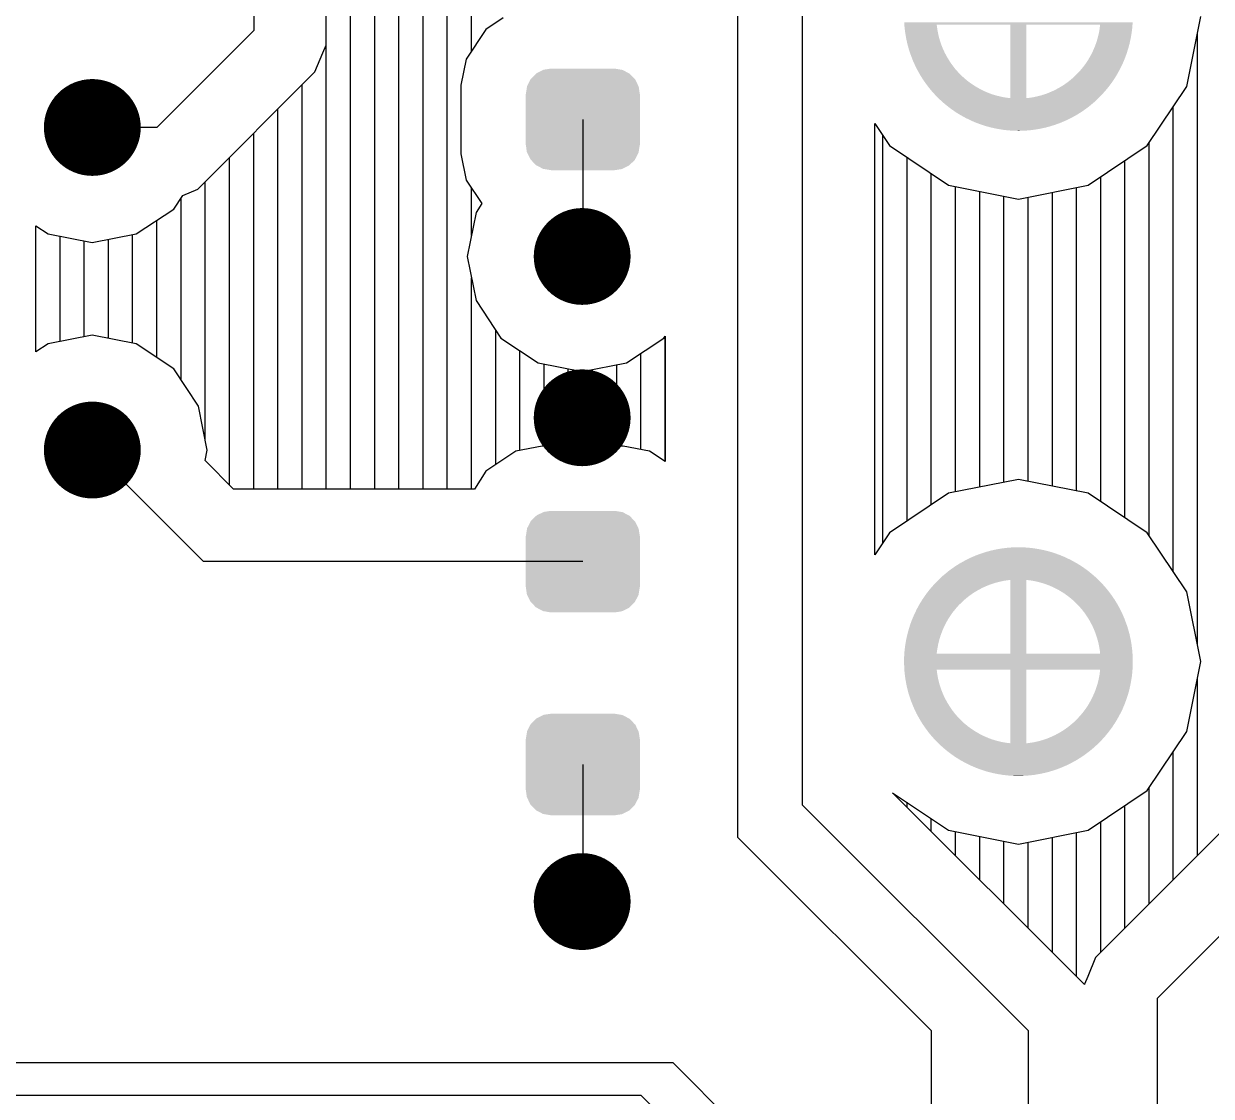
# Model space of a CAD drawing. Extents: x 295 to 953, y 10 to 290.
# Drawn here: x 837.3 to 852.72, y 182.15 to 196.09 of the extents above; entities that cross this region are included whole.
import ezdxf

# ---------------------------------------------------------------- set-up
doc = ezdxf.new("R2010")
doc.units = 0
doc.header["$LTSCALE"] = 5
doc.header["$MEASUREMENT"] = 0
doc.layers.get('0').update_dxf_attribs({"linetype": 'CONTINUOUS', "lineweight": 25})
doc.layers.add('DV-INT-A3_BOT', color=7, linetype='CONTINUOUS')

msp = doc.modelspace()

# ---------------------------------------------------------------- linework, layer by layer
at = {"const_width": 0.629}
for points in [[(838.503, 194.741, -1), (837.874, 194.741, -1)], [(844.865, 193.065, -1), (844.236, 193.065, -1)], [(844.865, 190.969, -1), (844.236, 190.969, -1)], [(838.503, 190.55, -1), (837.874, 190.55, -1)], [(844.865, 184.683, -1), (844.236, 184.683, -1)]]:
    msp.add_lwpolyline(points, format="xyb", close=True, dxfattribs=at)
for points in [[(851.698, 196.078), (851.7, 196.108), (848.735, 196.078), (848.733, 196.108)], [(849.159, 196.048), (849.155, 196.078), (848.737, 196.048), (848.735, 196.078)], [(849.16, 196.038), (849.159, 196.048), (848.738, 196.038), (848.737, 196.048)], [(849.168, 195.989), (849.16, 196.038), (848.744, 195.989), (848.738, 196.038)], [(850.321, 195.122), (850.321, 196.078), (850.112, 195.122), (850.112, 196.078)], [(851.693, 196.019), (851.696, 196.047), (851.271, 196.019), (851.274, 196.047)], [(851.696, 196.047), (851.698, 196.078), (851.274, 196.047), (851.278, 196.078)], [(849.172, 195.967), (849.168, 195.989), (848.747, 195.967), (848.744, 195.989)], [(849.18, 195.931), (849.172, 195.967), (848.753, 195.931), (848.747, 195.967)], [(849.189, 195.898), (849.18, 195.931), (848.759, 195.898), (848.753, 195.931)], [(849.196, 195.873), (849.189, 195.898), (848.764, 195.873), (848.759, 195.898)], [(849.211, 195.829), (849.196, 195.873), (848.774, 195.829), (848.764, 195.873)], [(851.663, 195.845), (851.675, 195.902), (851.228, 195.845), (851.246, 195.902)], [(851.675, 195.902), (851.676, 195.907), (851.246, 195.902), (851.247, 195.907)], [(851.676, 195.907), (851.685, 195.96), (851.247, 195.907), (851.26, 195.96)], [(851.685, 195.96), (851.688, 195.977), (851.26, 195.96), (851.263, 195.977)], [(851.688, 195.977), (851.693, 196.019), (851.263, 195.977), (851.271, 196.019)], [(849.215, 195.816), (849.211, 195.829), (848.777, 195.816), (848.774, 195.829)], [(849.237, 195.761), (849.215, 195.816), (848.792, 195.761), (848.777, 195.816)], [(849.262, 195.706), (849.237, 195.761), (848.81, 195.706), (848.792, 195.761)], [(851.622, 195.702), (851.632, 195.734), (851.168, 195.702), (851.184, 195.734)], [(851.632, 195.734), (851.644, 195.77), (851.184, 195.734), (851.199, 195.77)], [(851.644, 195.77), (851.649, 195.789), (851.199, 195.77), (851.208, 195.789)], [(851.649, 195.789), (851.662, 195.838), (851.208, 195.789), (851.226, 195.838)], [(851.662, 195.838), (851.663, 195.845), (851.226, 195.838), (851.228, 195.845)], [(849.269, 195.694), (849.262, 195.706), (848.814, 195.694), (848.81, 195.706)], [(849.291, 195.654), (849.269, 195.694), (848.829, 195.654), (848.814, 195.694)], [(849.307, 195.628), (849.291, 195.654), (848.839, 195.628), (848.829, 195.654)], [(849.322, 195.603), (849.307, 195.628), (848.849, 195.603), (848.839, 195.628)], [(849.349, 195.563), (849.322, 195.603), (848.867, 195.563), (848.849, 195.603)], [(849.356, 195.553), (849.349, 195.563), (848.871, 195.553), (848.867, 195.563)], [(851.551, 195.53), (851.571, 195.571), (851.06, 195.53), (851.09, 195.571)], [(851.571, 195.571), (851.573, 195.578), (851.09, 195.571), (851.095, 195.578)], [(851.573, 195.578), (851.595, 195.628), (851.095, 195.578), (851.128, 195.628)], [(851.595, 195.628), (851.598, 195.636), (851.128, 195.628), (851.132, 195.636)], [(851.598, 195.636), (851.614, 195.68), (851.132, 195.636), (851.157, 195.68)], [(851.614, 195.68), (851.622, 195.702), (851.157, 195.68), (851.168, 195.702)], [(845.231, 195.373), (845.167, 195.44), (843.884, 195.373), (843.952, 195.44)], [(845.167, 195.44), (845.155, 195.446), (843.952, 195.44), (843.959, 195.446)], [(845.155, 195.446), (845.075, 195.489), (843.959, 195.446), (844.046, 195.489)], [(845.075, 195.489), (845.055, 195.492), (844.046, 195.489), (844.053, 195.492)], [(845.055, 195.492), (844.972, 195.506), (844.053, 195.492), (844.146, 195.506)], [(849.392, 195.506), (849.356, 195.553), (848.894, 195.506), (848.871, 195.553)], [(849.398, 195.499), (849.392, 195.506), (848.898, 195.499), (848.894, 195.506)], [(849.432, 195.461), (849.398, 195.499), (848.919, 195.461), (848.898, 195.499)], [(849.454, 195.438), (849.432, 195.461), (848.932, 195.438), (848.919, 195.461)], [(849.473, 195.418), (849.454, 195.438), (848.943, 195.418), (848.932, 195.438)], [(849.517, 195.378), (849.473, 195.418), (848.968, 195.378), (848.943, 195.418)], [(851.478, 195.398), (851.503, 195.44), (850.939, 195.398), (850.981, 195.44)], [(851.503, 195.44), (851.506, 195.446), (850.981, 195.44), (850.987, 195.446)], [(851.506, 195.446), (851.527, 195.484), (850.987, 195.446), (851.022, 195.484)], [(851.527, 195.484), (851.54, 195.508), (851.022, 195.484), (851.042, 195.508)], [(851.54, 195.508), (851.551, 195.53), (851.042, 195.508), (851.06, 195.53)], [(845.299, 195.177), (845.285, 195.27), (843.819, 195.177), (843.834, 195.27)], [(845.285, 195.27), (845.28, 195.281), (843.834, 195.27), (843.836, 195.281)], [(845.28, 195.281), (845.24, 195.365), (843.836, 195.281), (843.879, 195.365)], [(845.24, 195.365), (845.231, 195.373), (843.879, 195.365), (843.884, 195.373)], [(849.518, 195.377), (849.517, 195.378), (848.968, 195.377), (848.968, 195.378)], [(849.563, 195.34), (849.518, 195.377), (848.994, 195.34), (848.968, 195.377)], [(849.592, 195.319), (849.563, 195.34), (849.008, 195.319), (848.994, 195.34)], [(849.612, 195.305), (849.592, 195.319), (849.019, 195.305), (849.008, 195.319)], [(849.662, 195.272), (849.612, 195.305), (849.043, 195.272), (849.019, 195.305)], [(849.679, 195.263), (849.662, 195.272), (849.05, 195.263), (849.043, 195.272)], [(849.714, 195.242), (849.679, 195.263), (849.067, 195.242), (849.05, 195.263)], [(851.355, 195.229), (851.378, 195.257), (850.693, 195.229), (850.746, 195.257)], [(851.378, 195.257), (851.389, 195.27), (850.746, 195.257), (850.767, 195.27)], [(851.389, 195.27), (851.402, 195.288), (850.767, 195.27), (850.797, 195.288)], [(851.402, 195.288), (851.427, 195.322), (850.797, 195.288), (850.846, 195.322)], [(851.427, 195.322), (851.431, 195.326), (850.846, 195.322), (850.852, 195.326)], [(851.431, 195.326), (851.452, 195.359), (850.852, 195.326), (850.893, 195.359)], [(851.452, 195.359), (851.47, 195.385), (850.893, 195.359), (850.924, 195.385)], [(851.47, 195.385), (851.478, 195.398), (850.924, 195.385), (850.939, 195.398)], [(845.301, 194.515), (845.301, 195.177), (843.817, 194.515), (843.817, 195.177)], [(849.767, 195.216), (849.714, 195.242), (849.089, 195.216), (849.067, 195.242)], [(849.785, 195.208), (849.767, 195.216), (849.095, 195.208), (849.089, 195.216)], [(849.822, 195.192), (849.785, 195.208), (849.11, 195.192), (849.095, 195.208)], [(849.878, 195.171), (849.822, 195.192), (849.129, 195.171), (849.11, 195.192)], [(849.929, 195.156), (849.878, 195.171), (849.143, 195.156), (849.129, 195.171)], [(849.936, 195.154), (849.929, 195.156), (849.145, 195.154), (849.143, 195.156)], [(849.994, 195.14), (849.936, 195.154), (849.159, 195.14), (849.145, 195.154)], [(850.053, 195.129), (849.994, 195.14), (849.17, 195.129), (849.159, 195.14)], [(850.112, 195.122), (850.053, 195.129), (849.178, 195.122), (849.17, 195.129)], [(851.247, 195.113), (851.256, 195.122), (849.187, 195.113), (849.178, 195.122)], [(851.24, 195.106), (851.247, 195.113), (849.193, 195.106), (849.187, 195.113)], [(851.195, 195.065), (851.24, 195.106), (849.239, 195.065), (849.193, 195.106)], [(851.256, 195.122), (851.259, 195.125), (850.321, 195.122), (850.351, 195.125)], [(851.259, 195.125), (851.268, 195.134), (850.351, 195.125), (850.411, 195.134)], [(851.268, 195.134), (851.281, 195.147), (850.411, 195.134), (850.469, 195.147)], [(851.281, 195.147), (851.296, 195.162), (850.469, 195.147), (850.527, 195.162)], [(851.297, 195.163), (851.313, 195.181), (850.527, 195.163), (850.583, 195.181)], [(851.296, 195.162), (851.297, 195.163), (850.527, 195.162), (850.527, 195.163)], [(851.313, 195.181), (851.333, 195.204), (850.583, 195.181), (850.639, 195.204)], [(851.333, 195.204), (851.344, 195.215), (850.639, 195.204), (850.664, 195.215)], [(851.344, 195.215), (851.355, 195.229), (850.664, 195.215), (850.693, 195.229)], [(851.188, 195.059), (851.195, 195.065), (849.245, 195.059), (849.239, 195.065)], [(851.141, 195.02), (851.188, 195.059), (849.293, 195.02), (849.245, 195.059)], [(851.133, 195.014), (851.141, 195.02), (849.3, 195.014), (849.293, 195.02)], [(851.084, 194.977), (851.133, 195.014), (849.349, 194.977), (849.3, 195.014)], [(851.077, 194.972), (851.084, 194.977), (849.356, 194.972), (849.349, 194.977)], [(851.026, 194.937), (851.077, 194.972), (849.407, 194.937), (849.356, 194.972)], [(851.018, 194.932), (851.026, 194.937), (849.415, 194.932), (849.407, 194.937)], [(850.966, 194.9), (851.018, 194.932), (849.468, 194.9), (849.415, 194.932)], [(850.958, 194.896), (850.966, 194.9), (849.475, 194.896), (849.468, 194.9)], [(850.904, 194.866), (850.958, 194.896), (849.529, 194.866), (849.475, 194.896)], [(850.896, 194.862), (850.904, 194.866), (849.537, 194.862), (849.529, 194.866)], [(850.841, 194.835), (850.896, 194.862), (849.593, 194.835), (849.537, 194.862)], [(850.832, 194.831), (850.841, 194.835), (849.601, 194.831), (849.593, 194.835)], [(850.776, 194.807), (850.832, 194.831), (849.657, 194.807), (849.601, 194.831)], [(850.767, 194.803), (850.776, 194.807), (849.665, 194.803), (849.657, 194.807)], [(850.71, 194.782), (850.767, 194.803), (849.723, 194.782), (849.665, 194.803)], [(850.701, 194.779), (850.71, 194.782), (849.732, 194.779), (849.723, 194.782)], [(850.643, 194.76), (850.701, 194.779), (849.791, 194.76), (849.732, 194.779)], [(850.634, 194.757), (850.643, 194.76), (849.799, 194.757), (849.791, 194.76)], [(850.575, 194.741), (850.634, 194.757), (849.859, 194.741), (849.799, 194.757)], [(850.565, 194.739), (850.575, 194.741), (849.867, 194.739), (849.859, 194.741)], [(850.506, 194.726), (850.565, 194.739), (849.928, 194.726), (849.867, 194.739)], [(850.496, 194.724), (850.506, 194.726), (849.936, 194.724), (849.928, 194.726)], [(850.437, 194.714), (850.496, 194.724), (849.998, 194.714), (849.936, 194.724)], [(850.426, 194.712), (850.437, 194.714), (850.006, 194.712), (849.998, 194.714)], [(850.367, 194.705), (850.426, 194.712), (850.068, 194.705), (850.006, 194.712)], [(850.355, 194.704), (850.367, 194.705), (850.076, 194.704), (850.068, 194.705)], [(850.296, 194.699), (850.355, 194.704), (850.14, 194.699), (850.076, 194.704)], [(850.281, 194.699), (850.296, 194.699), (850.146, 194.699), (850.14, 194.699)], [(850.226, 194.697), (850.281, 194.699), (850.215, 194.697), (850.146, 194.699)], [(850.217, 194.697), (850.226, 194.697), (850.217, 194.697), (850.215, 194.697)], [(845.284, 194.422), (845.299, 194.515), (843.832, 194.422), (843.819, 194.515)], [(845.282, 194.412), (845.284, 194.422), (843.837, 194.412), (843.832, 194.422)], [(845.238, 194.328), (845.282, 194.412), (843.878, 194.328), (843.837, 194.412)], [(845.234, 194.319), (845.238, 194.328), (843.886, 194.319), (843.878, 194.328)], [(845.165, 194.252), (845.234, 194.319), (843.95, 194.252), (843.886, 194.319)], [(845.159, 194.246), (845.165, 194.252), (843.962, 194.246), (843.95, 194.252)], [(845.071, 194.203), (845.159, 194.246), (844.043, 194.203), (843.962, 194.246)], [(845.064, 194.2), (845.071, 194.203), (844.063, 194.2), (844.043, 194.203)], [(844.972, 194.186), (845.064, 194.2), (844.146, 194.186), (844.063, 194.2)], [(845.155, 189.701), (845.075, 189.743), (843.959, 189.701), (844.046, 189.743)], [(845.075, 189.743), (845.055, 189.746), (844.046, 189.743), (844.053, 189.746)], [(845.055, 189.746), (844.972, 189.76), (844.053, 189.746), (844.146, 189.76)], [(845.28, 189.535), (845.24, 189.619), (843.836, 189.535), (843.879, 189.619)], [(845.24, 189.619), (845.231, 189.628), (843.879, 189.619), (843.884, 189.628)], [(845.231, 189.628), (845.167, 189.694), (843.884, 189.628), (843.952, 189.694)], [(845.167, 189.694), (845.155, 189.701), (843.952, 189.694), (843.959, 189.701)], [(845.301, 188.769), (845.301, 189.431), (843.817, 188.769), (843.817, 189.431)], [(845.299, 189.431), (845.285, 189.524), (843.819, 189.431), (843.834, 189.524)], [(845.285, 189.524), (845.28, 189.535), (843.834, 189.524), (843.836, 189.535)], [(850.634, 189.227), (850.574, 189.243), (849.8, 189.227), (849.858, 189.243)], [(850.574, 189.243), (850.566, 189.245), (849.858, 189.243), (849.868, 189.245)], [(850.566, 189.245), (850.505, 189.258), (849.868, 189.245), (849.927, 189.258)], [(850.505, 189.258), (850.497, 189.26), (849.927, 189.258), (849.937, 189.26)], [(850.497, 189.26), (850.436, 189.27), (849.937, 189.26), (849.996, 189.27)], [(850.436, 189.27), (850.428, 189.272), (849.996, 189.27), (850.007, 189.272)], [(850.428, 189.272), (850.365, 189.279), (850.007, 189.272), (850.067, 189.279)], [(850.365, 189.279), (850.358, 189.28), (850.067, 189.279), (850.078, 189.28)], [(850.358, 189.28), (850.294, 189.285), (850.078, 189.28), (850.137, 189.285)], [(850.294, 189.285), (850.287, 189.285), (850.137, 189.285), (850.153, 189.285)], [(850.287, 189.285), (850.218, 189.287), (850.153, 189.285), (850.207, 189.287)], [(850.218, 189.287), (850.217, 189.287), (850.207, 189.287), (850.217, 189.287)], [(850.966, 189.084), (850.958, 189.088), (849.467, 189.084), (849.476, 189.088)], [(850.958, 189.088), (850.904, 189.118), (849.476, 189.088), (849.529, 189.118)], [(850.904, 189.118), (850.896, 189.122), (849.529, 189.118), (849.538, 189.122)], [(850.896, 189.122), (850.841, 189.149), (849.538, 189.122), (849.592, 189.149)], [(850.841, 189.149), (850.833, 189.153), (849.592, 189.149), (849.601, 189.153)], [(850.833, 189.153), (850.776, 189.177), (849.601, 189.153), (849.657, 189.177)], [(850.776, 189.177), (850.768, 189.181), (849.657, 189.177), (849.666, 189.181)], [(850.768, 189.181), (850.71, 189.202), (849.666, 189.181), (849.723, 189.202)], [(850.71, 189.202), (850.702, 189.205), (849.723, 189.202), (849.732, 189.205)], [(850.702, 189.205), (850.643, 189.224), (849.732, 189.205), (849.79, 189.224)], [(850.643, 189.224), (850.634, 189.227), (849.79, 189.224), (849.8, 189.227)], [(851.188, 188.925), (851.14, 188.964), (849.246, 188.925), (849.293, 188.964)], [(851.14, 188.964), (851.134, 188.97), (849.293, 188.964), (849.3, 188.97)], [(851.134, 188.97), (851.084, 189.007), (849.3, 188.97), (849.349, 189.007)], [(851.084, 189.007), (851.077, 189.012), (849.349, 189.007), (849.357, 189.012)], [(851.077, 189.012), (851.026, 189.047), (849.357, 189.012), (849.407, 189.047)], [(851.026, 189.047), (851.018, 189.052), (849.407, 189.047), (849.415, 189.052)], [(851.018, 189.052), (850.966, 189.084), (849.415, 189.052), (849.467, 189.084)], [(849.769, 188.769), (849.794, 188.78), (849.089, 188.769), (849.1, 188.78)], [(849.794, 188.78), (849.85, 188.803), (849.1, 188.78), (849.12, 188.803)], [(849.85, 188.803), (849.906, 188.821), (849.12, 188.803), (849.137, 188.821)], [(849.907, 188.822), (849.964, 188.837), (849.137, 188.822), (849.153, 188.837)], [(849.906, 188.821), (849.907, 188.822), (849.137, 188.821), (849.137, 188.822)], [(849.964, 188.837), (850.023, 188.85), (849.153, 188.837), (849.165, 188.85)], [(850.023, 188.85), (850.082, 188.859), (849.165, 188.85), (849.174, 188.859)], [(850.082, 188.859), (850.112, 188.862), (849.174, 188.859), (849.177, 188.862)], [(851.256, 188.862), (851.247, 188.871), (849.177, 188.862), (849.186, 188.871)], [(851.247, 188.871), (851.24, 188.878), (849.186, 188.871), (849.193, 188.878)], [(851.24, 188.878), (851.195, 188.919), (849.193, 188.878), (849.238, 188.919)], [(851.195, 188.919), (851.188, 188.925), (849.238, 188.919), (849.246, 188.925)], [(850.321, 187.906), (850.321, 188.862), (850.112, 187.906), (850.112, 188.862)], [(851.263, 188.855), (851.256, 188.862), (850.381, 188.855), (850.321, 188.862)], [(851.274, 188.844), (851.263, 188.855), (850.44, 188.844), (850.381, 188.855)], [(851.288, 188.83), (851.274, 188.844), (850.498, 188.83), (850.44, 188.844)], [(851.29, 188.828), (851.288, 188.83), (850.504, 188.828), (850.498, 188.83)], [(851.304, 188.813), (851.29, 188.828), (850.555, 188.813), (850.504, 188.828)], [(851.323, 188.792), (851.304, 188.813), (850.611, 188.792), (850.555, 188.813)], [(851.338, 188.776), (851.323, 188.792), (850.649, 188.776), (850.611, 188.792)], [(845.284, 188.676), (845.299, 188.769), (843.832, 188.676), (843.819, 188.769)], [(845.282, 188.666), (845.284, 188.676), (843.837, 188.666), (843.832, 188.676)], [(845.238, 188.582), (845.282, 188.666), (843.878, 188.582), (843.837, 188.666)], [(849.509, 188.599), (849.54, 188.625), (848.963, 188.599), (848.981, 188.625)], [(849.54, 188.625), (849.581, 188.658), (848.981, 188.625), (849.003, 188.658)], [(849.581, 188.658), (849.587, 188.662), (849.003, 188.658), (849.006, 188.662)], [(849.587, 188.662), (849.636, 188.696), (849.006, 188.662), (849.031, 188.696)], [(849.636, 188.696), (849.666, 188.714), (849.031, 188.696), (849.045, 188.714)], [(849.666, 188.714), (849.687, 188.727), (849.045, 188.714), (849.055, 188.727)], [(849.687, 188.727), (849.74, 188.755), (849.055, 188.727), (849.078, 188.755)], [(849.74, 188.755), (849.769, 188.769), (849.078, 188.755), (849.089, 188.769)], [(851.344, 188.768), (851.338, 188.776), (850.666, 188.768), (850.649, 188.776)], [(851.366, 188.742), (851.344, 188.768), (850.719, 188.742), (850.666, 188.768)], [(851.383, 188.722), (851.366, 188.742), (850.755, 188.722), (850.719, 188.742)], [(851.39, 188.712), (851.383, 188.722), (850.771, 188.712), (850.755, 188.722)], [(851.414, 188.68), (851.39, 188.712), (850.822, 188.68), (850.771, 188.712)], [(851.425, 188.665), (851.414, 188.68), (850.841, 188.665), (850.822, 188.68)], [(851.439, 188.644), (851.425, 188.665), (850.87, 188.644), (850.841, 188.665)], [(851.465, 188.607), (851.439, 188.644), (850.916, 188.607), (850.87, 188.644)], [(845.234, 188.573), (845.238, 188.582), (843.886, 188.573), (843.878, 188.582)], [(845.165, 188.506), (845.234, 188.573), (843.95, 188.506), (843.886, 188.573)], [(845.159, 188.5), (845.165, 188.506), (843.962, 188.5), (843.95, 188.506)], [(845.071, 188.457), (845.159, 188.5), (844.043, 188.457), (843.962, 188.5)], [(849.373, 188.454), (849.392, 188.476), (848.883, 188.454), (848.893, 188.476)], [(849.392, 188.476), (849.411, 188.5), (848.893, 188.476), (848.906, 188.5)], [(849.411, 188.5), (849.446, 188.539), (848.906, 188.5), (848.927, 188.539)], [(849.446, 188.539), (849.452, 188.544), (848.927, 188.539), (848.93, 188.544)], [(849.452, 188.544), (849.495, 188.586), (848.93, 188.544), (848.956, 188.586)], [(849.495, 188.586), (849.509, 188.599), (848.956, 188.586), (848.963, 188.599)], [(851.465, 188.606), (851.465, 188.607), (850.916, 188.606), (850.916, 188.607)], [(851.49, 188.566), (851.465, 188.606), (850.96, 188.566), (850.916, 188.606)], [(851.502, 188.547), (851.49, 188.566), (850.979, 188.547), (850.96, 188.566)], [(851.515, 188.523), (851.502, 188.547), (851.002, 188.523), (850.979, 188.547)], [(851.536, 188.485), (851.515, 188.523), (851.035, 188.485), (851.002, 188.523)], [(851.539, 188.478), (851.536, 188.485), (851.041, 188.478), (851.035, 188.485)], [(851.562, 188.431), (851.539, 188.478), (851.078, 188.431), (851.041, 188.478)], [(845.064, 188.454), (845.071, 188.457), (844.063, 188.454), (844.043, 188.457)], [(844.972, 188.44), (845.064, 188.454), (844.146, 188.44), (844.063, 188.454)], [(849.276, 188.304), (849.301, 188.348), (848.819, 188.304), (848.835, 188.348)], [(849.301, 188.348), (849.306, 188.356), (848.835, 188.348), (848.839, 188.356)], [(849.306, 188.356), (849.338, 188.406), (848.839, 188.356), (848.86, 188.406)], [(849.338, 188.406), (849.343, 188.413), (848.86, 188.406), (848.863, 188.413)], [(849.343, 188.413), (849.373, 188.454), (848.863, 188.413), (848.883, 188.454)], [(851.567, 188.421), (851.562, 188.431), (851.084, 188.421), (851.078, 188.431)], [(851.584, 188.381), (851.567, 188.421), (851.112, 188.381), (851.084, 188.421)], [(851.595, 188.356), (851.584, 188.381), (851.127, 188.356), (851.112, 188.381)], [(851.604, 188.33), (851.595, 188.356), (851.143, 188.33), (851.127, 188.356)], [(851.619, 188.29), (851.604, 188.33), (851.164, 188.29), (851.143, 188.33)], [(849.208, 188.146), (849.226, 188.195), (848.772, 188.146), (848.785, 188.195)], [(849.226, 188.195), (849.234, 188.214), (848.785, 188.195), (848.79, 188.214)], [(849.234, 188.214), (849.249, 188.25), (848.79, 188.214), (848.801, 188.25)], [(849.249, 188.25), (849.265, 188.282), (848.801, 188.25), (848.811, 188.282)], [(849.265, 188.282), (849.276, 188.304), (848.811, 188.282), (848.819, 188.304)], [(851.624, 188.278), (851.619, 188.29), (851.171, 188.278), (851.164, 188.29)], [(851.641, 188.223), (851.624, 188.278), (851.196, 188.223), (851.171, 188.278)], [(851.656, 188.168), (851.641, 188.223), (851.218, 188.168), (851.196, 188.223)], [(851.66, 188.155), (851.656, 188.168), (851.222, 188.155), (851.218, 188.168)], [(849.163, 187.965), (849.171, 188.007), (848.74, 187.965), (848.745, 188.007)], [(849.171, 188.007), (849.174, 188.024), (848.745, 188.007), (848.748, 188.024)], [(849.174, 188.024), (849.187, 188.077), (848.748, 188.024), (848.757, 188.077)], [(849.187, 188.077), (849.188, 188.082), (848.757, 188.077), (848.758, 188.082)], [(849.188, 188.082), (849.205, 188.139), (848.758, 188.082), (848.77, 188.139)], [(849.205, 188.139), (849.208, 188.146), (848.77, 188.139), (848.772, 188.146)], [(851.669, 188.111), (851.66, 188.155), (851.237, 188.111), (851.222, 188.155)], [(851.675, 188.086), (851.669, 188.111), (851.244, 188.086), (851.237, 188.111)], [(851.68, 188.053), (851.675, 188.086), (851.253, 188.053), (851.244, 188.086)], [(851.687, 188.017), (851.68, 188.053), (851.261, 188.017), (851.253, 188.053)], [(851.689, 187.995), (851.687, 188.017), (851.265, 187.995), (851.261, 188.017)], [(851.702, 187.806), (851.701, 187.867), (848.731, 187.806), (848.732, 187.867)], [(851.701, 187.867), (851.7, 187.876), (848.732, 187.867), (848.733, 187.876)], [(851.7, 187.876), (851.698, 187.906), (848.733, 187.876), (848.735, 187.906)], [(849.155, 187.906), (849.159, 187.937), (848.735, 187.906), (848.737, 187.937)], [(849.159, 187.937), (849.163, 187.965), (848.737, 187.937), (848.74, 187.965)], [(851.695, 187.947), (851.689, 187.995), (851.273, 187.947), (851.265, 187.995)], [(851.696, 187.936), (851.695, 187.947), (851.275, 187.936), (851.273, 187.947)], [(851.698, 187.906), (851.696, 187.936), (851.278, 187.906), (851.275, 187.936)], [(851.702, 187.796), (851.702, 187.806), (848.731, 187.796), (848.731, 187.806)], [(851.701, 187.735), (851.702, 187.796), (848.733, 187.735), (848.731, 187.796)], [(851.7, 187.726), (851.701, 187.735), (848.733, 187.726), (848.733, 187.735)], [(851.698, 187.696), (851.7, 187.726), (848.735, 187.696), (848.733, 187.726)], [(849.159, 187.666), (849.155, 187.696), (848.737, 187.666), (848.735, 187.696)], [(849.16, 187.656), (849.159, 187.666), (848.738, 187.656), (848.737, 187.666)], [(849.168, 187.607), (849.16, 187.656), (848.744, 187.607), (848.738, 187.656)], [(849.172, 187.585), (849.168, 187.607), (848.747, 187.585), (848.744, 187.607)], [(849.18, 187.549), (849.172, 187.585), (848.753, 187.549), (848.747, 187.585)], [(849.189, 187.516), (849.18, 187.549), (848.759, 187.516), (848.753, 187.549)], [(850.321, 186.74), (850.321, 187.696), (850.112, 186.74), (850.112, 187.696)], [(851.676, 187.525), (851.685, 187.578), (851.247, 187.525), (851.26, 187.578)], [(851.685, 187.578), (851.688, 187.595), (851.26, 187.578), (851.263, 187.595)], [(851.688, 187.595), (851.693, 187.637), (851.263, 187.595), (851.271, 187.637)], [(851.693, 187.637), (851.696, 187.665), (851.271, 187.637), (851.274, 187.665)], [(851.696, 187.665), (851.698, 187.696), (851.274, 187.665), (851.278, 187.696)], [(849.196, 187.491), (849.189, 187.516), (848.764, 187.491), (848.759, 187.516)], [(849.211, 187.447), (849.196, 187.491), (848.774, 187.447), (848.764, 187.491)], [(849.215, 187.434), (849.211, 187.447), (848.777, 187.434), (848.774, 187.447)], [(849.237, 187.379), (849.215, 187.434), (848.792, 187.379), (848.777, 187.434)], [(851.644, 187.388), (851.649, 187.407), (851.199, 187.388), (851.208, 187.407)], [(851.649, 187.407), (851.662, 187.456), (851.208, 187.407), (851.226, 187.456)], [(851.662, 187.456), (851.663, 187.463), (851.226, 187.456), (851.228, 187.463)], [(851.663, 187.463), (851.675, 187.52), (851.228, 187.463), (851.246, 187.52)], [(851.675, 187.52), (851.676, 187.525), (851.246, 187.52), (851.247, 187.525)], [(849.262, 187.324), (849.237, 187.379), (848.81, 187.324), (848.792, 187.379)], [(849.269, 187.312), (849.262, 187.324), (848.814, 187.312), (848.81, 187.324)], [(849.291, 187.272), (849.269, 187.312), (848.829, 187.272), (848.814, 187.312)], [(849.307, 187.246), (849.291, 187.272), (848.839, 187.246), (848.829, 187.272)], [(849.322, 187.221), (849.307, 187.246), (848.849, 187.221), (848.839, 187.246)], [(851.573, 187.196), (851.595, 187.246), (851.095, 187.196), (851.128, 187.246)], [(851.595, 187.246), (851.598, 187.254), (851.128, 187.246), (851.132, 187.254)], [(851.598, 187.254), (851.614, 187.298), (851.132, 187.254), (851.157, 187.298)], [(851.614, 187.298), (851.622, 187.32), (851.157, 187.298), (851.168, 187.32)], [(851.622, 187.32), (851.632, 187.352), (851.168, 187.32), (851.184, 187.352)], [(851.632, 187.352), (851.644, 187.388), (851.184, 187.352), (851.199, 187.388)], [(845.155, 187.064), (845.075, 187.107), (843.959, 187.064), (844.046, 187.107)], [(845.075, 187.107), (845.055, 187.11), (844.046, 187.107), (844.053, 187.11)], [(845.055, 187.11), (844.972, 187.124), (844.053, 187.11), (844.146, 187.124)], [(849.349, 187.181), (849.322, 187.221), (848.867, 187.181), (848.849, 187.221)], [(849.356, 187.171), (849.349, 187.181), (848.871, 187.171), (848.867, 187.181)], [(849.392, 187.124), (849.356, 187.171), (848.894, 187.124), (848.871, 187.171)], [(849.398, 187.117), (849.392, 187.124), (848.898, 187.117), (848.894, 187.124)], [(849.432, 187.079), (849.398, 187.117), (848.919, 187.079), (848.898, 187.117)], [(851.506, 187.064), (851.527, 187.102), (850.987, 187.064), (851.022, 187.102)], [(851.527, 187.102), (851.54, 187.126), (851.022, 187.102), (851.042, 187.126)], [(851.54, 187.126), (851.551, 187.148), (851.042, 187.126), (851.06, 187.148)], [(851.551, 187.148), (851.571, 187.189), (851.06, 187.148), (851.09, 187.189)], [(851.571, 187.189), (851.573, 187.196), (851.09, 187.189), (851.095, 187.196)], [(845.28, 186.899), (845.24, 186.983), (843.836, 186.899), (843.879, 186.983)], [(845.24, 186.983), (845.231, 186.991), (843.879, 186.983), (843.884, 186.991)], [(845.231, 186.991), (845.167, 187.058), (843.884, 186.991), (843.952, 187.058)], [(845.167, 187.058), (845.155, 187.064), (843.952, 187.058), (843.959, 187.064)], [(849.454, 187.056), (849.432, 187.079), (848.932, 187.056), (848.919, 187.079)], [(849.473, 187.036), (849.454, 187.056), (848.943, 187.036), (848.932, 187.056)], [(849.517, 186.996), (849.473, 187.036), (848.968, 186.996), (848.943, 187.036)], [(849.518, 186.995), (849.517, 186.996), (848.968, 186.995), (848.968, 186.996)], [(849.563, 186.958), (849.518, 186.995), (848.994, 186.958), (848.968, 186.995)], [(849.592, 186.937), (849.563, 186.958), (849.008, 186.937), (848.994, 186.958)], [(849.612, 186.923), (849.592, 186.937), (849.019, 186.923), (849.008, 186.937)], [(851.402, 186.906), (851.427, 186.94), (850.797, 186.906), (850.846, 186.94)], [(851.427, 186.94), (851.431, 186.944), (850.846, 186.94), (850.852, 186.944)], [(851.431, 186.944), (851.452, 186.977), (850.852, 186.944), (850.893, 186.977)], [(851.452, 186.977), (851.47, 187.003), (850.893, 186.977), (850.924, 187.003)], [(851.47, 187.003), (851.478, 187.016), (850.924, 187.003), (850.939, 187.016)], [(851.478, 187.016), (851.503, 187.058), (850.939, 187.016), (850.981, 187.058)], [(851.503, 187.058), (851.506, 187.064), (850.981, 187.058), (850.987, 187.064)], [(845.301, 186.133), (845.301, 186.795), (843.817, 186.133), (843.817, 186.795)], [(845.299, 186.795), (845.285, 186.888), (843.819, 186.795), (843.834, 186.888)], [(845.285, 186.888), (845.28, 186.899), (843.834, 186.888), (843.836, 186.899)], [(849.662, 186.89), (849.612, 186.923), (849.043, 186.89), (849.019, 186.923)], [(849.679, 186.881), (849.662, 186.89), (849.05, 186.881), (849.043, 186.89)], [(849.714, 186.86), (849.679, 186.881), (849.067, 186.86), (849.05, 186.881)], [(849.767, 186.834), (849.714, 186.86), (849.089, 186.834), (849.067, 186.86)], [(849.785, 186.826), (849.767, 186.834), (849.095, 186.826), (849.089, 186.834)], [(849.822, 186.81), (849.785, 186.826), (849.11, 186.81), (849.095, 186.826)], [(849.878, 186.789), (849.822, 186.81), (849.129, 186.789), (849.11, 186.81)], [(849.929, 186.774), (849.878, 186.789), (849.143, 186.774), (849.129, 186.789)], [(849.936, 186.772), (849.929, 186.774), (849.145, 186.772), (849.143, 186.774)], [(849.994, 186.758), (849.936, 186.772), (849.159, 186.758), (849.145, 186.772)], [(851.281, 186.765), (851.296, 186.78), (850.469, 186.765), (850.527, 186.78)], [(851.297, 186.781), (851.313, 186.799), (850.527, 186.781), (850.583, 186.799)], [(851.296, 186.78), (851.297, 186.781), (850.527, 186.78), (850.527, 186.781)], [(851.313, 186.799), (851.333, 186.822), (850.583, 186.799), (850.639, 186.822)], [(851.333, 186.822), (851.344, 186.833), (850.639, 186.822), (850.664, 186.833)], [(851.344, 186.833), (851.355, 186.847), (850.664, 186.833), (850.693, 186.847)], [(851.355, 186.847), (851.378, 186.875), (850.693, 186.847), (850.746, 186.875)], [(851.378, 186.875), (851.389, 186.888), (850.746, 186.875), (850.767, 186.888)], [(851.389, 186.888), (851.402, 186.906), (850.767, 186.888), (850.797, 186.906)], [(850.053, 186.747), (849.994, 186.758), (849.17, 186.747), (849.159, 186.758)], [(850.112, 186.74), (850.053, 186.747), (849.178, 186.74), (849.17, 186.747)], [(851.247, 186.731), (851.256, 186.74), (849.187, 186.731), (849.178, 186.74)], [(851.24, 186.724), (851.247, 186.731), (849.193, 186.724), (849.187, 186.731)], [(851.195, 186.683), (851.24, 186.724), (849.239, 186.683), (849.193, 186.724)], [(851.188, 186.677), (851.195, 186.683), (849.245, 186.677), (849.239, 186.683)], [(851.141, 186.638), (851.188, 186.677), (849.293, 186.638), (849.245, 186.677)], [(851.133, 186.632), (851.141, 186.638), (849.3, 186.632), (849.293, 186.638)], [(851.084, 186.595), (851.133, 186.632), (849.349, 186.595), (849.3, 186.632)], [(851.256, 186.74), (851.259, 186.743), (850.321, 186.74), (850.351, 186.743)], [(851.259, 186.743), (851.268, 186.752), (850.351, 186.743), (850.411, 186.752)], [(851.268, 186.752), (851.281, 186.765), (850.411, 186.752), (850.469, 186.765)], [(851.077, 186.59), (851.084, 186.595), (849.356, 186.59), (849.349, 186.595)], [(851.026, 186.555), (851.077, 186.59), (849.407, 186.555), (849.356, 186.59)], [(851.018, 186.55), (851.026, 186.555), (849.415, 186.55), (849.407, 186.555)], [(850.966, 186.518), (851.018, 186.55), (849.468, 186.518), (849.415, 186.55)], [(850.958, 186.514), (850.966, 186.518), (849.475, 186.514), (849.468, 186.518)], [(850.904, 186.484), (850.958, 186.514), (849.529, 186.484), (849.475, 186.514)], [(850.896, 186.48), (850.904, 186.484), (849.537, 186.48), (849.529, 186.484)], [(850.841, 186.453), (850.896, 186.48), (849.593, 186.453), (849.537, 186.48)], [(850.832, 186.449), (850.841, 186.453), (849.601, 186.449), (849.593, 186.453)], [(850.776, 186.425), (850.832, 186.449), (849.657, 186.425), (849.601, 186.449)], [(850.767, 186.421), (850.776, 186.425), (849.665, 186.421), (849.657, 186.425)], [(850.71, 186.4), (850.767, 186.421), (849.723, 186.4), (849.665, 186.421)], [(850.701, 186.397), (850.71, 186.4), (849.732, 186.397), (849.723, 186.4)], [(850.643, 186.378), (850.701, 186.397), (849.791, 186.378), (849.732, 186.397)], [(850.634, 186.375), (850.643, 186.378), (849.799, 186.375), (849.791, 186.378)], [(850.575, 186.359), (850.634, 186.375), (849.859, 186.359), (849.799, 186.375)], [(850.565, 186.357), (850.575, 186.359), (849.867, 186.357), (849.859, 186.359)], [(850.506, 186.344), (850.565, 186.357), (849.928, 186.344), (849.867, 186.357)], [(850.496, 186.342), (850.506, 186.344), (849.936, 186.342), (849.928, 186.344)], [(850.437, 186.332), (850.496, 186.342), (849.998, 186.332), (849.936, 186.342)], [(850.426, 186.33), (850.437, 186.332), (850.006, 186.33), (849.998, 186.332)], [(850.367, 186.323), (850.426, 186.33), (850.068, 186.323), (850.006, 186.33)], [(850.355, 186.322), (850.367, 186.323), (850.076, 186.322), (850.068, 186.323)], [(850.296, 186.317), (850.355, 186.322), (850.14, 186.317), (850.076, 186.322)], [(850.281, 186.317), (850.296, 186.317), (850.146, 186.317), (850.14, 186.317)], [(850.226, 186.315), (850.281, 186.317), (850.215, 186.315), (850.146, 186.317)], [(850.217, 186.315), (850.226, 186.315), (850.217, 186.315), (850.215, 186.315)], [(845.284, 186.04), (845.299, 186.133), (843.832, 186.04), (843.819, 186.133)], [(845.282, 186.03), (845.284, 186.04), (843.837, 186.03), (843.832, 186.04)], [(845.238, 185.946), (845.282, 186.03), (843.878, 185.946), (843.837, 186.03)], [(845.234, 185.937), (845.238, 185.946), (843.886, 185.937), (843.878, 185.946)], [(845.165, 185.87), (845.234, 185.937), (843.95, 185.87), (843.886, 185.937)], [(845.159, 185.864), (845.165, 185.87), (843.962, 185.864), (843.95, 185.87)], [(845.071, 185.821), (845.159, 185.864), (844.043, 185.821), (843.962, 185.864)], [(845.064, 185.818), (845.071, 185.821), (844.063, 185.818), (844.043, 185.821)], [(844.972, 185.804), (845.064, 185.818), (844.146, 185.804), (844.063, 185.818)]]:
    msp.add_solid(points)
at = {"layer": 'DV-INT-A3_BOT'}
for p, q in [((842.17, 190.043), (842.17, 213.303)), ((842.484, 190.043), (842.484, 213.303)), ((842.799, 190.043), (842.799, 213.303)), ((841.856, 190.043), (841.856, 212.997)), ((840.284, 212.763), (840.284, 195.999)), ((841.541, 190.043), (841.541, 212.683)), ((841.227, 190.043), (841.227, 212.369)), ((841.227, 195.81), (841.227, 212.369)), ((847.409, 204.8), (847.409, 185.94)), ((843.113, 195.73), (843.113, 196.598)), ((846.57, 196.414), (846.57, 185.521)), ((852.404, 195.274), (852.585, 196.183)), ((843.524, 196.166), (843.301, 196.015)), ((840.284, 195.999), (839.027, 194.741)), ((843.301, 196.015), (843.046, 195.63)), ((852.543, 188.019), (852.543, 195.965)), ((841.181, 195.709), (841.227, 195.81)), ((841.08, 195.462), (841.181, 195.709)), ((843.046, 195.63), (842.975, 195.29)), ((839.559, 193.941), (841.08, 195.462)), ((840.913, 190.043), (840.913, 195.29)), ((842.975, 195.29), (842.975, 194.398)), ((851.889, 194.507), (852.404, 195.274)), ((840.598, 190.043), (840.598, 194.976)), ((852.228, 188.97), (852.228, 195.01)), ((844.559, 194.846), (844.559, 193.069)), ((848.352, 189.188), (848.352, 194.792)), ((848.352, 194.792), (848.54, 194.507)), ((839.027, 194.741), (838.188, 194.741)), ((840.284, 190.043), (840.284, 194.662)), ((848.456, 189.348), (848.456, 194.637)), ((848.54, 194.507), (849.307, 193.991)), ((851.122, 193.991), (851.889, 194.507)), ((851.914, 189.44), (851.914, 194.54)), ((839.97, 190.102), (839.97, 194.347)), ((842.975, 194.398), (843.046, 194.058)), ((848.771, 189.628), (848.771, 194.356)), ((851.6, 189.67), (851.6, 194.31)), ((839.655, 190.693), (839.655, 194.033)), ((843.046, 194.058), (843.247, 193.752)), ((849.085, 189.838), (849.085, 194.142)), ((851.285, 189.88), (851.285, 194.1)), ((839.362, 193.857), (839.559, 193.941)), ((843.113, 193.337), (843.113, 193.958)), ((849.307, 193.991), (850.217, 193.811)), ((849.399, 190.006), (849.399, 193.974)), ((849.714, 190.068), (849.714, 193.912)), ((850.217, 193.811), (851.122, 193.991)), ((850.657, 190.081), (850.657, 193.899)), ((850.971, 190.018), (850.971, 193.962)), ((839.245, 193.681), (839.362, 193.857)), ((839.341, 191.464), (839.341, 193.824)), ((843.247, 193.752), (843.172, 193.635)), ((850.028, 190.131), (850.028, 193.849)), ((850.342, 190.144), (850.342, 193.836)), ((838.758, 193.358), (839.245, 193.681)), ((843.172, 193.635), (843.058, 193.065)), ((837.455, 191.824), (837.455, 193.463)), ((837.455, 191.824), (837.455, 193.463)), ((837.455, 193.463), (837.614, 193.358)), ((839.027, 191.753), (839.027, 193.534)), ((837.614, 193.358), (838.188, 193.245)), ((837.769, 191.959), (837.769, 193.329)), ((838.084, 192.021), (838.084, 193.266)), ((838.188, 193.245), (838.758, 193.358)), ((838.398, 192), (838.398, 193.287)), ((838.712, 191.938), (838.712, 193.35)), ((843.058, 193.065), (843.172, 192.491)), ((844.559, 193.069), (844.55, 193.065)), ((843.113, 190.043), (843.113, 192.788)), ((843.172, 192.491), (843.494, 192.005)), ((838.188, 192.042), (837.614, 191.929)), ((838.758, 191.929), (838.188, 192.042)), ((843.427, 190.358), (843.427, 192.109)), ((845.611, 192.005), (845.627, 192.03)), ((845.627, 190.399), (845.627, 192.03)), ((845.627, 192.03), (845.627, 190.399)), ((837.614, 191.929), (837.455, 191.824)), ((839.245, 191.606), (838.758, 191.929)), ((843.494, 192.005), (843.98, 191.682)), ((845.125, 191.682), (845.611, 192.005)), ((843.742, 190.542), (843.742, 191.841)), ((845.313, 190.555), (845.313, 191.808)), ((839.567, 191.12), (839.245, 191.606)), ((843.98, 191.682), (844.55, 191.569)), ((844.056, 190.601), (844.056, 191.665)), ((844.37, 190.601), (844.37, 191.602)), ((844.55, 191.569), (845.125, 191.682)), ((844.685, 190.601), (844.685, 191.594)), ((844.999, 190.601), (844.999, 191.657)), ((839.68, 190.55), (839.567, 191.12)), ((839.634, 189.1), (838.188, 190.55)), ((839.655, 190.412), (839.68, 190.55)), ((843.687, 190.534), (843.301, 190.274)), ((844.031, 190.601), (843.687, 190.534)), ((845.083, 190.601), (844.031, 190.601)), ((845.426, 190.534), (845.083, 190.601)), ((845.627, 190.399), (845.426, 190.534)), ((840.024, 190.043), (839.655, 190.412)), ((843.301, 190.274), (843.151, 190.043)), ((850.217, 190.169), (849.307, 189.989)), ((851.122, 189.989), (850.217, 190.169)), ((843.151, 190.043), (840.024, 190.043)), ((849.307, 189.989), (848.54, 189.473)), ((851.889, 189.473), (851.122, 189.989)), ((848.54, 189.473), (848.352, 189.188)), ((852.404, 188.706), (851.889, 189.473)), ((844.559, 189.1), (839.634, 189.1)), ((852.585, 187.801), (852.404, 188.706)), ((852.404, 186.892), (852.585, 187.801)), ((852.543, 185.282), (852.543, 187.583)), ((851.889, 186.125), (852.404, 186.892)), ((852.228, 184.968), (852.228, 186.628)), ((844.559, 186.464), (844.559, 184.687)), ((851.914, 184.654), (851.914, 186.158)), ((851.076, 183.606), (848.582, 186.095)), ((848.582, 186.095), (849.307, 185.609)), ((851.122, 185.609), (851.889, 186.125)), ((847.409, 185.94), (850.342, 183.007)), ((848.771, 185.911), (848.771, 185.974)), ((853.171, 185.911), (851.218, 183.958)), ((851.6, 184.339), (851.6, 185.928)), ((849.085, 185.597), (849.085, 185.76)), ((851.285, 184.025), (851.285, 185.718)), ((849.307, 185.609), (850.217, 185.429)), ((849.399, 185.282), (849.399, 185.592)), ((850.217, 185.429), (851.122, 185.609)), ((850.971, 183.711), (850.971, 185.58)), ((849.085, 183.007), (846.57, 185.521)), ((849.714, 184.968), (849.714, 185.53)), ((850.028, 184.654), (850.028, 185.467)), ((850.342, 184.339), (850.342, 185.454)), ((850.657, 184.025), (850.657, 185.517)), ((854.114, 185.521), (852.019, 183.426)), ((844.559, 184.687), (844.55, 184.683)), ((851.218, 183.958), (851.118, 183.711)), ((851.118, 183.711), (851.076, 183.61)), ((851.076, 183.61), (851.076, 183.606)), ((852.019, 183.426), (852.019, 146.545)), ((849.085, 183.007), (849.085, 143.611)), ((850.342, 183.007), (850.342, 149.898)), ((845.732, 182.587), (829.387, 182.587)), ((847.828, 180.492), (845.732, 182.587)), ((828.968, 182.168), (845.313, 182.168)), ((845.313, 182.168), (847.409, 180.073))]:
    msp.add_line(p, q, dxfattribs=at)

doc.saveas('drawing.dxf')
